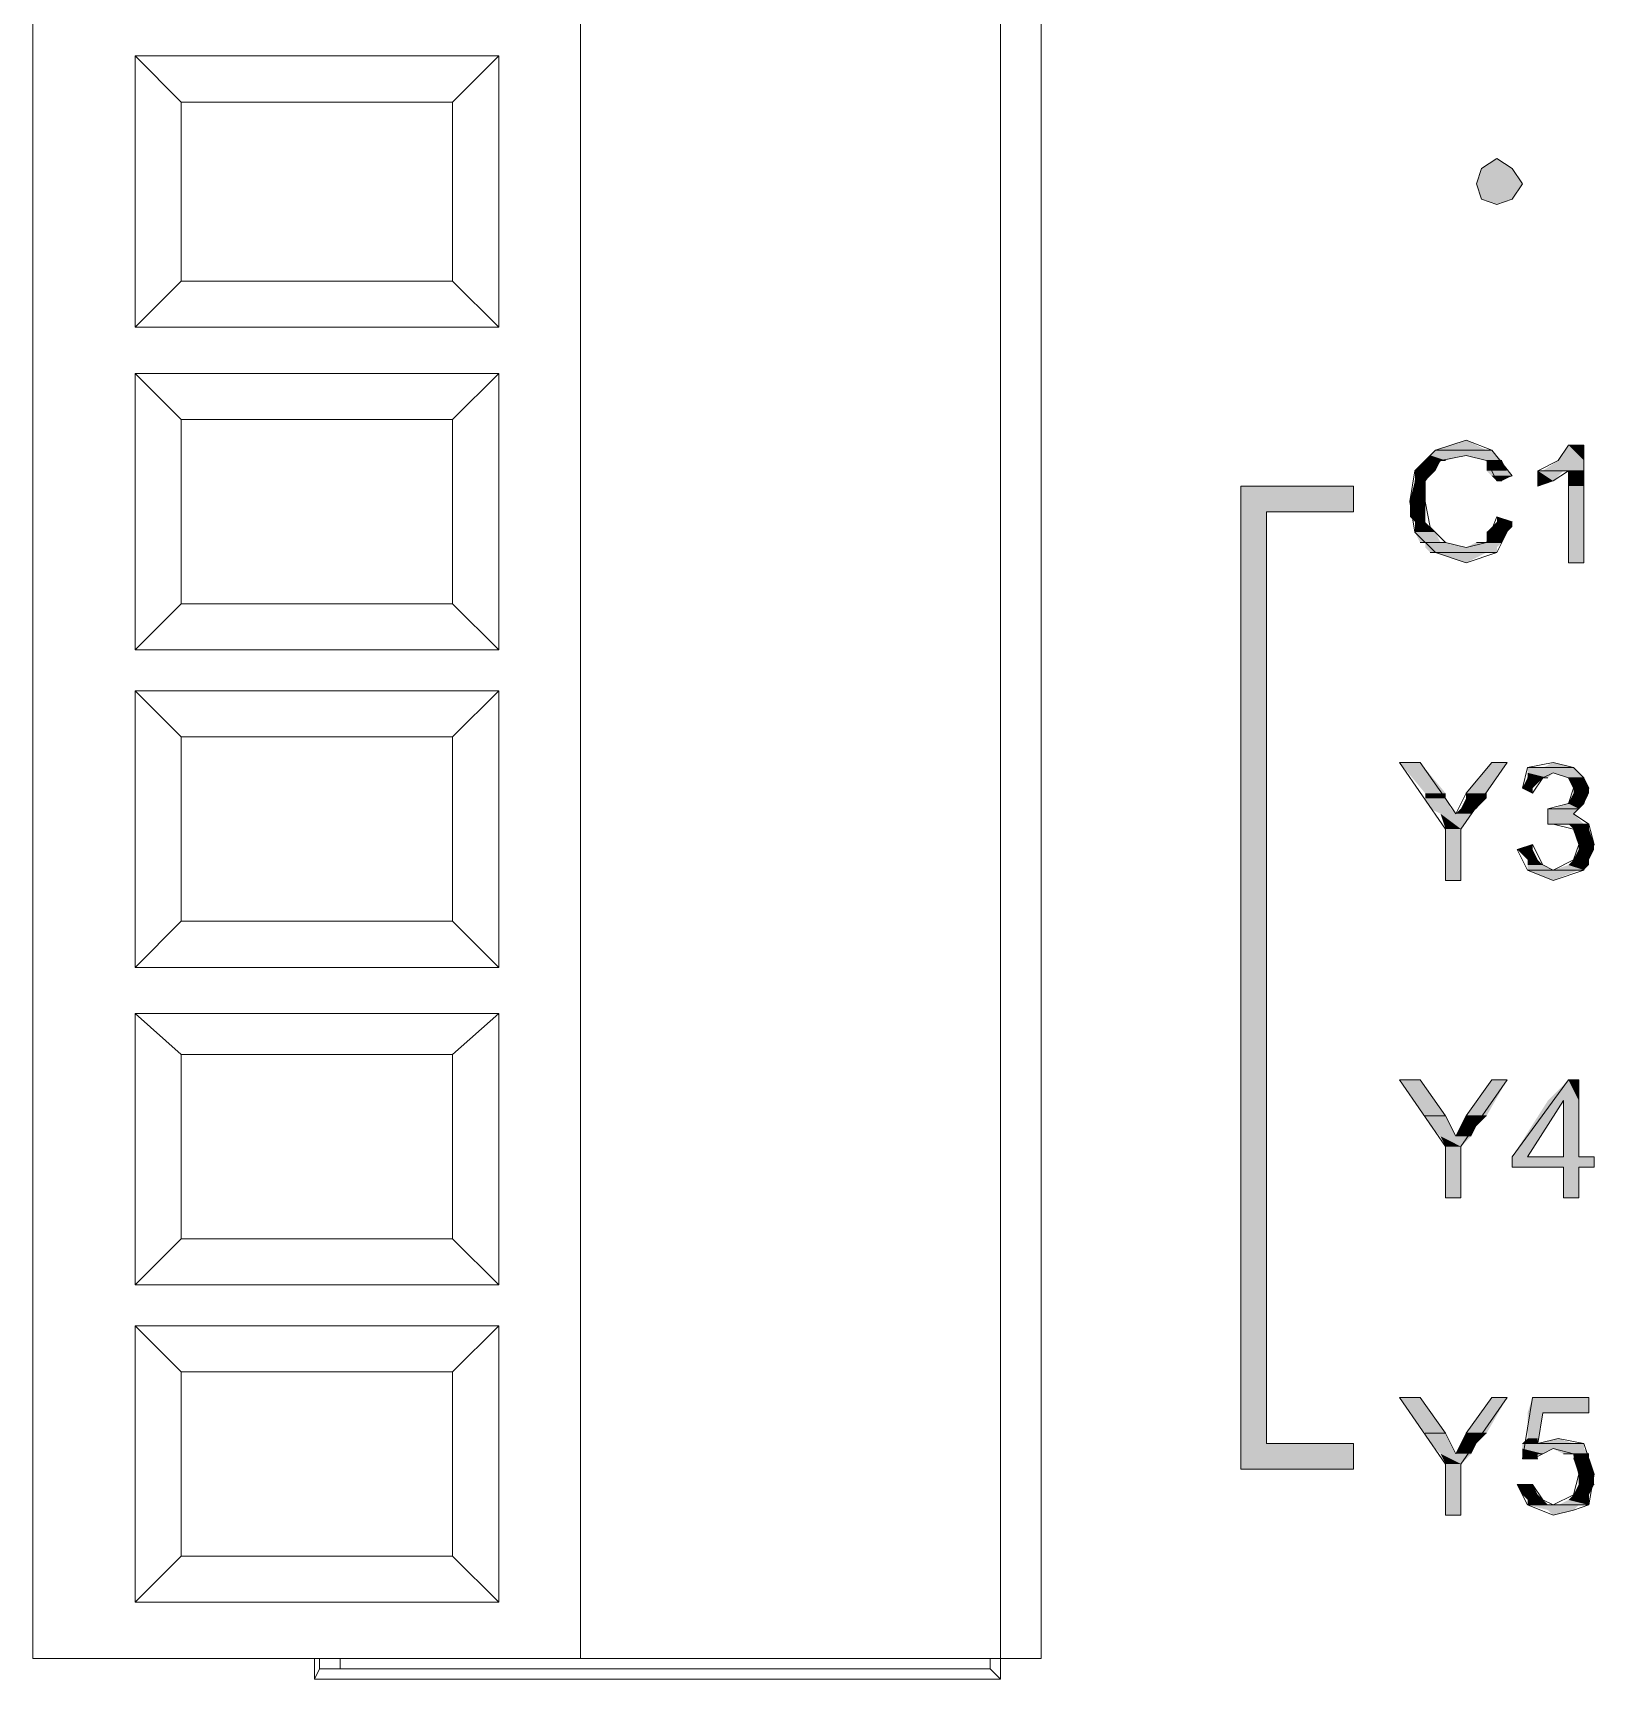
# Model space of a CAD drawing. Header units: millimetres. Extents: x -11 to 1219, y 0 to 1751.
# Drawn here: x 172.77 to 190.05, y 928.06 to 946.27 of the extents above; entities that cross this region are included whole.
import ezdxf

# ---------------------------------------------------------------- set-up
doc = ezdxf.new("R2010")
doc.units = ezdxf.units.MM
doc.header["$LTSCALE"] = 10
doc.layers.add('_MULTI_WIRE', color=9, linetype='CONTINUOUS')
doc.layers.add('PDF_Geometry', color=7, linetype='CONTINUOUS', true_color=0x151d1f)
doc.layers.add('PDF_Solid Fills', color=7, linetype='CONTINUOUS', true_color=0x070809)
doc.layers.get('_MULTI_WIRE').off()

# ---------------------------------------------------------------- blocks, each defined once
blk = doc.blocks.new('DVP-28SWS211R')
at = {"layer": 'PDF_Geometry', "color": 7, "lineweight": 9, "true_color": 0xffffff}
for p, q in [((11.783, -36.427), (11.783, -3.966)), ((17.845, -36.427), (17.845, -3.966)), ((22.491, -3.966), (22.491, -36.427)), ((22.944, -36.427), (22.944, -3.966)), ((12.916, -18.695), (12.916, -21.697)), ((12.916, -18.695), (13.426, -19.205)), ((16.939, -18.695), (12.916, -18.695)), ((16.429, -19.205), (16.939, -18.695)), ((16.939, -21.697), (16.939, -18.695)), ((13.426, -19.205), (16.429, -19.205)), ((13.426, -19.205), (13.426, -21.188)), ((16.429, -21.188), (16.429, -19.205)), ((27.986, -19.828), (27.816, -19.941)), ((28.156, -19.941), (27.986, -19.828)), ((27.816, -19.941), (27.759, -20.111)), ((28.269, -20.111), (28.156, -19.941)), ((27.759, -20.111), (27.816, -20.281)), ((28.156, -20.281), (28.269, -20.111)), ((27.816, -20.281), (27.986, -20.338)), ((27.986, -20.338), (28.156, -20.281)), ((13.426, -21.188), (12.916, -21.697)), ((16.429, -21.188), (13.426, -21.188)), ((16.939, -21.697), (16.429, -21.188)), ((12.916, -21.697), (16.939, -21.697)), ((12.916, -22.207), (12.916, -25.266)), ((12.916, -22.207), (13.426, -22.717)), ((16.939, -22.207), (12.916, -22.207)), ((16.429, -22.717), (16.939, -22.207)), ((16.939, -25.266), (16.939, -22.207)), ((13.426, -22.717), (16.429, -22.717)), ((13.426, -22.717), (13.426, -24.757)), ((16.429, -24.757), (16.429, -22.717)), ((27.646, -22.944), (27.306, -23.057)), ((27.929, -23.057), (27.646, -22.944)), ((27.306, -23.057), (27.079, -23.284)), ((27.306, -23.057), (27.929, -23.057)), ((27.929, -23.057), (27.306, -23.057)), ((27.306, -23.057), (27.929, -23.057)), ((27.929, -23.057), (27.306, -23.057)), ((27.363, -23.17), (27.646, -23.114)), ((27.646, -23.114), (27.872, -23.17)), ((28.156, -23.34), (27.929, -23.057)), ((28.779, -23), (28.666, -23.17)), ((28.779, -23), (28.949, -23)), ((28.949, -23), (28.779, -23)), ((28.949, -23), (28.779, -23)), ((28.949, -24.303), (28.949, -23)), ((27.079, -23.284), (27.023, -23.624)), ((27.193, -23.17), (27.363, -23.17)), ((27.363, -23.17), (27.193, -23.17)), ((27.193, -23.17), (27.419, -23.17)), ((27.363, -23.17), (27.193, -23.17)), ((27.193, -23.397), (27.363, -23.17)), ((27.419, -23.17), (27.363, -23.17)), ((27.872, -23.17), (28.042, -23.17)), ((28.042, -23.17), (27.872, -23.17)), ((27.872, -23.17), (28.042, -23.17)), ((28.042, -23.17), (27.872, -23.17)), ((27.872, -23.17), (27.986, -23.397)), ((28.666, -23.17), (28.439, -23.284)), ((28.496, -23.284), (28.439, -23.284)), ((28.439, -23.284), (28.722, -23.284)), ((28.439, -23.284), (28.439, -23.454)), ((28.722, -23.284), (28.496, -23.284)), ((28.496, -23.284), (28.779, -23.284)), ((28.722, -23.284), (28.496, -23.284)), ((28.609, -23.397), (28.779, -23.284)), ((28.779, -23.284), (28.722, -23.284)), ((28.779, -23.284), (28.949, -23.284)), ((28.949, -23.284), (28.779, -23.284)), ((28.779, -23.284), (28.949, -23.284)), ((28.949, -23.284), (28.779, -23.284)), ((28.779, -23.284), (28.779, -24.303)), ((25.153, -23.454), (26.399, -23.454)), ((26.399, -23.454), (25.153, -23.454)), ((25.153, -23.454), (25.153, -34.331)), ((26.399, -23.454), (25.153, -23.454)), ((26.399, -23.737), (26.399, -23.454)), ((27.079, -23.397), (27.193, -23.397)), ((27.193, -23.397), (27.079, -23.397)), ((27.079, -23.397), (27.193, -23.397)), ((27.193, -23.397), (27.079, -23.397)), ((27.193, -23.624), (27.193, -23.397)), ((27.986, -23.397), (28.156, -23.34)), ((27.986, -23.397), (28.042, -23.397)), ((28.042, -23.397), (27.986, -23.397)), ((27.986, -23.397), (27.986, -23.397)), ((28.439, -23.454), (28.609, -23.397)), ((27.023, -23.624), (27.079, -23.963)), ((27.249, -23.907), (27.193, -23.624)), ((25.436, -23.737), (26.399, -23.737)), ((26.399, -23.737), (25.436, -23.737)), ((25.436, -34.047), (25.436, -23.737)), ((25.436, -23.737), (26.399, -23.737)), ((27.986, -23.794), (27.872, -24.077)), ((28.156, -23.85), (27.986, -23.794)), ((27.986, -24.19), (28.156, -23.85)), ((27.079, -23.963), (27.306, -24.19)), ((27.419, -24.077), (27.249, -23.907)), ((27.136, -24.077), (27.419, -24.077)), ((27.419, -24.077), (27.136, -24.077)), ((27.136, -24.077), (27.419, -24.077)), ((27.419, -24.077), (27.136, -24.077)), ((27.249, -24.19), (27.872, -24.19)), ((27.872, -24.19), (27.249, -24.19)), ((27.249, -24.19), (27.986, -24.19)), ((27.872, -24.19), (27.249, -24.19)), ((27.306, -24.19), (27.646, -24.303)), ((27.646, -24.133), (27.419, -24.077)), ((27.872, -24.077), (27.646, -24.133)), ((27.646, -24.303), (27.986, -24.19)), ((27.872, -24.077), (27.759, -24.077)), ((27.759, -24.077), (28.042, -24.077)), ((28.042, -24.077), (27.872, -24.077)), ((27.872, -24.077), (28.042, -24.077)), ((28.042, -24.077), (27.872, -24.077)), ((27.986, -24.19), (27.872, -24.19)), ((28.779, -24.303), (28.949, -24.303)), ((28.949, -24.303), (28.779, -24.303)), ((28.779, -24.303), (28.949, -24.303)), ((13.426, -24.757), (12.916, -25.266)), ((16.429, -24.757), (13.426, -24.757)), ((16.939, -25.266), (16.429, -24.757)), ((12.916, -25.266), (16.939, -25.266)), ((12.916, -25.72), (12.916, -28.779)), ((12.916, -25.72), (13.426, -26.23)), ((16.939, -25.72), (12.916, -25.72)), ((16.429, -26.23), (16.939, -25.72)), ((16.939, -28.779), (16.939, -25.72)), ((13.426, -26.23), (16.429, -26.23)), ((13.426, -26.23), (13.426, -28.269)), ((16.429, -28.269), (16.429, -26.23)), ((26.909, -26.513), (27.136, -26.513)), ((27.136, -26.513), (26.909, -26.513)), ((27.136, -26.513), (26.909, -26.513)), ((26.909, -26.513), (27.419, -27.249)), ((27.419, -26.909), (27.136, -26.513)), ((27.589, -27.249), (28.099, -26.513)), ((27.929, -26.513), (27.646, -26.853)), ((27.929, -26.513), (28.099, -26.513)), ((28.099, -26.513), (27.929, -26.513)), ((28.099, -26.513), (27.929, -26.513)), ((28.326, -26.569), (28.269, -26.796)), ((28.609, -26.513), (28.326, -26.569)), ((28.496, -26.569), (28.326, -26.569)), ((28.326, -26.569), (28.835, -26.569)), ((28.835, -26.569), (28.496, -26.569)), ((28.496, -26.569), (28.835, -26.569)), ((28.835, -26.569), (28.496, -26.569)), ((28.835, -26.569), (28.609, -26.513)), ((28.949, -26.683), (28.835, -26.569)), ((28.326, -26.683), (28.496, -26.683)), ((28.496, -26.683), (28.326, -26.683)), ((28.326, -26.683), (28.552, -26.683)), ((28.496, -26.683), (28.326, -26.683)), ((28.326, -26.683), (28.496, -26.683)), ((28.496, -26.683), (28.326, -26.683)), ((28.326, -26.683), (28.496, -26.683)), ((28.496, -26.683), (28.326, -26.683)), ((28.382, -26.853), (28.496, -26.683)), ((28.496, -26.683), (28.609, -26.626)), ((28.552, -26.683), (28.496, -26.683)), ((28.609, -26.626), (28.779, -26.683)), ((28.779, -26.683), (28.949, -26.683)), ((28.949, -26.683), (28.779, -26.683)), ((28.779, -26.683), (28.949, -26.683)), ((28.949, -26.683), (28.779, -26.683)), ((28.779, -26.683), (28.949, -26.683)), ((28.949, -26.683), (28.779, -26.683)), ((28.779, -26.683), (28.949, -26.683)), ((28.949, -26.683), (28.779, -26.683)), ((28.779, -26.683), (28.835, -26.796)), ((29.005, -26.796), (28.949, -26.683)), ((27.532, -27.079), (27.419, -26.909)), ((27.646, -26.853), (27.532, -27.079)), ((28.269, -26.796), (28.382, -26.796)), ((28.382, -26.796), (28.269, -26.796)), ((28.269, -26.796), (28.382, -26.796)), ((28.382, -26.796), (28.269, -26.796)), ((28.269, -26.796), (28.382, -26.853)), ((28.835, -26.796), (28.779, -26.966)), ((28.835, -26.796), (29.005, -26.796)), ((29.005, -26.796), (28.835, -26.796)), ((28.835, -26.796), (29.005, -26.796)), ((29.005, -26.796), (28.835, -26.796)), ((28.949, -26.966), (29.005, -26.796)), ((28.779, -26.966), (28.552, -27.023)), ((28.552, -27.023), (28.552, -27.023)), ((28.552, -27.023), (28.552, -27.023)), ((28.609, -27.023), (28.552, -27.023)), ((28.552, -27.023), (28.892, -27.023)), ((28.552, -27.023), (28.552, -27.193)), ((28.892, -27.023), (28.609, -27.023)), ((28.609, -27.023), (28.892, -27.023)), ((28.892, -27.023), (28.609, -27.023)), ((28.779, -26.966), (28.949, -26.966)), ((28.949, -26.966), (28.779, -26.966)), ((28.779, -26.966), (28.949, -26.966)), ((28.949, -26.966), (28.779, -26.966)), ((28.835, -27.079), (28.949, -26.966)), ((29.005, -27.193), (28.835, -27.079)), ((27.419, -27.249), (27.419, -27.816)), ((27.589, -27.816), (27.589, -27.249)), ((28.552, -27.193), (28.609, -27.193)), ((28.609, -27.193), (28.552, -27.193)), ((28.552, -27.193), (28.552, -27.193)), ((28.552, -27.193), (28.609, -27.193)), ((28.609, -27.193), (28.949, -27.193)), ((28.949, -27.193), (28.609, -27.193)), ((28.609, -27.193), (28.949, -27.193)), ((28.949, -27.193), (28.609, -27.193)), ((28.609, -27.193), (28.835, -27.249)), ((28.666, -27.193), (29.005, -27.193)), ((29.005, -27.193), (28.666, -27.193)), ((28.666, -27.193), (29.005, -27.193)), ((29.005, -27.193), (28.666, -27.193)), ((28.835, -27.249), (28.892, -27.419)), ((29.062, -27.419), (29.005, -27.193)), ((28.382, -27.419), (28.212, -27.476)), ((28.212, -27.476), (28.326, -27.702)), ((28.496, -27.646), (28.382, -27.419)), ((28.892, -27.419), (28.835, -27.589)), ((28.892, -27.419), (29.062, -27.419)), ((29.062, -27.419), (28.892, -27.419)), ((28.892, -27.419), (29.062, -27.419)), ((29.062, -27.419), (28.892, -27.419)), ((28.892, -27.419), (29.062, -27.419)), ((29.062, -27.419), (28.892, -27.419)), ((28.892, -27.419), (29.062, -27.419)), ((29.062, -27.419), (28.892, -27.419)), ((28.949, -27.702), (29.062, -27.419)), ((28.609, -27.702), (28.496, -27.646)), ((28.835, -27.589), (28.609, -27.702)), ((27.419, -27.816), (27.589, -27.816)), ((27.589, -27.816), (27.419, -27.816)), ((27.419, -27.816), (27.589, -27.816)), ((28.326, -27.702), (28.949, -27.702)), ((28.949, -27.702), (28.326, -27.702)), ((28.326, -27.702), (28.949, -27.702)), ((28.949, -27.702), (28.326, -27.702)), ((28.326, -27.702), (28.892, -27.702)), ((28.892, -27.702), (28.326, -27.702)), ((28.326, -27.702), (28.949, -27.702)), ((28.892, -27.702), (28.326, -27.702)), ((28.326, -27.702), (28.609, -27.816)), ((28.609, -27.816), (28.949, -27.702)), ((28.949, -27.702), (28.892, -27.702)), ((13.426, -28.269), (12.916, -28.779)), ((16.429, -28.269), (13.426, -28.269)), ((16.939, -28.779), (16.429, -28.269)), ((12.916, -28.779), (16.939, -28.779)), ((12.916, -29.289), (12.916, -32.291)), ((12.916, -29.289), (13.426, -29.742)), ((16.939, -29.289), (12.916, -29.289)), ((16.429, -29.742), (16.939, -29.289)), ((16.939, -32.291), (16.939, -29.289)), ((13.426, -29.742), (16.429, -29.742)), ((13.426, -29.742), (13.426, -31.781)), ((16.429, -31.781), (16.429, -29.742)), ((26.909, -30.025), (27.136, -30.025)), ((27.136, -30.025), (26.909, -30.025)), ((27.136, -30.025), (26.909, -30.025)), ((26.909, -30.025), (27.419, -30.762)), ((27.419, -30.422), (27.136, -30.025)), ((27.589, -30.762), (28.099, -30.025)), ((27.929, -30.025), (27.646, -30.422)), ((27.929, -30.025), (28.099, -30.025)), ((28.099, -30.025), (27.929, -30.025)), ((28.099, -30.025), (27.929, -30.025)), ((28.779, -30.025), (28.156, -30.875)), ((28.779, -30.025), (28.892, -30.025)), ((28.892, -30.025), (28.779, -30.025)), ((28.892, -30.025), (28.779, -30.025)), ((28.892, -30.875), (28.892, -30.025)), ((28.326, -30.875), (28.722, -30.252)), ((28.722, -30.252), (28.722, -30.875)), ((27.193, -30.422), (27.419, -30.422)), ((27.419, -30.422), (27.193, -30.422)), ((27.193, -30.422), (27.419, -30.422)), ((27.419, -30.422), (27.193, -30.422)), ((27.532, -30.648), (27.419, -30.422)), ((27.646, -30.422), (27.532, -30.648)), ((27.646, -30.422), (27.872, -30.422)), ((27.872, -30.422), (27.646, -30.422)), ((27.646, -30.422), (27.872, -30.422)), ((27.872, -30.422), (27.646, -30.422)), ((27.419, -30.762), (27.419, -31.328)), ((27.589, -31.328), (27.589, -30.762)), ((28.156, -30.875), (28.156, -30.988)), ((28.326, -30.875), (28.722, -30.875)), ((28.722, -30.875), (28.326, -30.875)), ((28.722, -30.875), (28.326, -30.875)), ((28.892, -30.875), (29.062, -30.875)), ((29.062, -30.875), (28.892, -30.875)), ((29.062, -30.875), (28.892, -30.875)), ((29.062, -30.988), (29.062, -30.875)), ((28.156, -30.988), (28.722, -30.988)), ((28.722, -30.988), (28.156, -30.988)), ((28.156, -30.988), (28.722, -30.988)), ((28.722, -30.988), (28.722, -31.328)), ((28.892, -30.988), (29.062, -30.988)), ((29.062, -30.988), (28.892, -30.988)), ((28.892, -31.328), (28.892, -30.988)), ((28.892, -30.988), (29.062, -30.988)), ((27.419, -31.328), (27.589, -31.328)), ((27.589, -31.328), (27.419, -31.328)), ((27.419, -31.328), (27.589, -31.328)), ((28.722, -31.328), (28.892, -31.328)), ((28.892, -31.328), (28.722, -31.328)), ((28.722, -31.328), (28.892, -31.328)), ((13.426, -31.781), (12.916, -32.291)), ((16.429, -31.781), (13.426, -31.781)), ((16.939, -32.291), (16.429, -31.781)), ((12.916, -32.291), (16.939, -32.291)), ((12.916, -32.744), (12.916, -35.804)), ((12.916, -32.744), (13.426, -33.254)), ((16.939, -32.744), (12.916, -32.744)), ((16.429, -33.254), (16.939, -32.744)), ((16.939, -35.804), (16.939, -32.744)), ((13.426, -33.254), (16.429, -33.254)), ((13.426, -33.254), (13.426, -35.294)), ((16.429, -35.294), (16.429, -33.254)), ((26.909, -33.538), (27.136, -33.538)), ((27.136, -33.538), (26.909, -33.538)), ((27.136, -33.538), (26.909, -33.538)), ((26.909, -33.538), (27.419, -34.274)), ((27.419, -33.934), (27.136, -33.538)), ((27.589, -34.274), (28.099, -33.538)), ((27.929, -33.538), (27.646, -33.934)), ((27.929, -33.538), (28.099, -33.538)), ((28.099, -33.538), (27.929, -33.538)), ((28.099, -33.538), (27.929, -33.538)), ((28.382, -33.538), (28.269, -34.217)), ((28.382, -33.538), (29.005, -33.538)), ((29.005, -33.538), (28.382, -33.538)), ((29.005, -33.538), (28.382, -33.538)), ((29.005, -33.708), (29.005, -33.538)), ((28.439, -34.047), (28.496, -33.708)), ((28.496, -33.708), (29.005, -33.708)), ((29.005, -33.708), (28.496, -33.708)), ((28.496, -33.708), (29.005, -33.708)), ((25.436, -34.047), (26.399, -34.047)), ((26.399, -34.047), (25.436, -34.047)), ((26.399, -34.047), (25.436, -34.047)), ((26.399, -34.331), (26.399, -34.047)), ((27.193, -33.934), (27.419, -33.934)), ((27.419, -33.934), (27.193, -33.934)), ((27.193, -33.934), (27.419, -33.934)), ((27.419, -33.934), (27.193, -33.934)), ((27.532, -34.161), (27.419, -33.934)), ((27.646, -33.934), (27.532, -34.161)), ((27.646, -33.934), (27.872, -33.934)), ((27.872, -33.934), (27.646, -33.934)), ((27.646, -33.934), (27.872, -33.934)), ((27.872, -33.934), (27.646, -33.934)), ((28.269, -34.047), (28.949, -34.047)), ((28.949, -34.047), (28.269, -34.047)), ((28.269, -34.047), (28.949, -34.047)), ((28.949, -34.047), (28.269, -34.047)), ((28.666, -33.991), (28.439, -34.047)), ((28.949, -34.047), (28.666, -33.991)), ((29.062, -34.387), (28.949, -34.047)), ((28.269, -34.161), (28.439, -34.161)), ((28.439, -34.161), (28.269, -34.161)), ((28.269, -34.161), (28.496, -34.161)), ((28.439, -34.161), (28.269, -34.161)), ((28.269, -34.217), (28.439, -34.217)), ((28.382, -34.217), (28.269, -34.217)), ((28.269, -34.217), (28.382, -34.217)), ((28.382, -34.217), (28.496, -34.161)), ((28.439, -34.217), (28.382, -34.217)), ((28.496, -34.161), (28.439, -34.161)), ((28.496, -34.161), (28.609, -34.104)), ((28.609, -34.104), (28.835, -34.161)), ((28.722, -34.161), (29.005, -34.161)), ((29.005, -34.161), (28.722, -34.161)), ((28.722, -34.161), (29.005, -34.161)), ((29.005, -34.161), (28.722, -34.161)), ((28.835, -34.161), (28.892, -34.387)), ((28.835, -34.217), (29.005, -34.217)), ((29.005, -34.217), (28.835, -34.217)), ((28.835, -34.217), (29.005, -34.217)), ((29.005, -34.217), (28.835, -34.217)), ((25.153, -34.331), (26.399, -34.331)), ((26.399, -34.331), (25.153, -34.331)), ((25.153, -34.331), (26.399, -34.331)), ((27.419, -34.274), (27.419, -34.841)), ((27.589, -34.841), (27.589, -34.274)), ((28.892, -34.387), (28.835, -34.614)), ((28.892, -34.387), (29.062, -34.387)), ((29.062, -34.387), (28.892, -34.387)), ((28.892, -34.387), (29.062, -34.387)), ((29.062, -34.387), (28.892, -34.387)), ((29.005, -34.727), (29.062, -34.387)), ((28.382, -34.501), (28.212, -34.501)), ((28.212, -34.501), (28.382, -34.501)), ((28.382, -34.501), (28.212, -34.501)), ((28.212, -34.501), (28.326, -34.727)), ((28.382, -34.501), (28.382, -34.501)), ((28.496, -34.671), (28.382, -34.501)), ((28.892, -34.501), (29.062, -34.501)), ((29.062, -34.501), (28.892, -34.501)), ((28.892, -34.501), (29.062, -34.501)), ((29.062, -34.501), (28.892, -34.501)), ((28.326, -34.727), (28.609, -34.727)), ((28.609, -34.727), (28.326, -34.727)), ((28.326, -34.727), (28.609, -34.727)), ((28.609, -34.727), (28.326, -34.727)), ((28.326, -34.727), (28.892, -34.727)), ((28.892, -34.727), (28.326, -34.727)), ((28.326, -34.727), (28.949, -34.727)), ((28.892, -34.727), (28.326, -34.727)), ((28.326, -34.727), (28.609, -34.841)), ((28.609, -34.727), (28.496, -34.671)), ((28.835, -34.614), (28.609, -34.727)), ((28.666, -34.727), (28.609, -34.727)), ((28.609, -34.727), (28.949, -34.727)), ((28.609, -34.841), (28.835, -34.784)), ((28.949, -34.727), (28.666, -34.727)), ((28.666, -34.727), (29.005, -34.727)), ((28.949, -34.727), (28.666, -34.727)), ((28.835, -34.784), (29.005, -34.727)), ((28.949, -34.727), (28.892, -34.727)), ((29.005, -34.727), (28.949, -34.727)), ((27.419, -34.841), (27.589, -34.841)), ((27.589, -34.841), (27.419, -34.841)), ((27.419, -34.841), (27.589, -34.841)), ((13.426, -35.294), (12.916, -35.804)), ((16.429, -35.294), (13.426, -35.294)), ((16.939, -35.804), (16.429, -35.294)), ((12.916, -35.804), (16.939, -35.804)), ((11.783, -36.427), (22.944, -36.427)), ((14.899, -36.427), (14.899, -36.653)), ((14.899, -36.653), (14.956, -36.54)), ((14.956, -36.427), (14.956, -36.54)), ((14.956, -36.54), (22.377, -36.54)), ((15.183, -36.54), (15.183, -36.427)), ((22.377, -36.54), (22.377, -36.427)), ((22.377, -36.54), (22.491, -36.653)), ((22.491, -36.653), (22.491, -36.427)), ((22.491, -36.653), (14.899, -36.653))]:
    blk.add_line(p, q, dxfattribs=at)
at = {"layer": 'PDF_Solid Fills', "color": 7, "lineweight": 9, "true_color": 0xffffff, "transparency": 33554559}
for points in [[(27.986, -19.828), (27.816, -19.941), (28.156, -19.941)], [(27.816, -19.941), (27.759, -20.111), (28.269, -20.111)], [(27.816, -19.941), (28.156, -19.941), (28.269, -20.111)], [(27.759, -20.111), (27.816, -20.281), (28.156, -20.281)], [(27.759, -20.111), (28.269, -20.111), (28.156, -20.281)], [(27.816, -20.281), (28.156, -20.281), (27.986, -20.338)], [(27.646, -22.944), (27.306, -23.057), (27.872, -23.057)], [(27.249, -23.114), (27.193, -23.17), (27.419, -23.17)], [(27.306, -23.057), (27.249, -23.114), (27.986, -23.114)], [(27.249, -23.114), (27.646, -23.114), (27.419, -23.17)], [(27.306, -23.057), (27.929, -23.057), (27.986, -23.114)], [(27.646, -23.114), (27.872, -23.17), (28.042, -23.17)], [(27.646, -23.114), (27.986, -23.114), (28.042, -23.17)], [(28.779, -23), (28.666, -23.17), (28.949, -23.17)], [(28.779, -23), (28.949, -23), (28.949, -23.17)], [(27.193, -23.17), (27.079, -23.284), (27.306, -23.284)], [(27.079, -23.284), (27.079, -23.34), (27.249, -23.34)], [(27.079, -23.284), (27.306, -23.284), (27.249, -23.34)], [(27.193, -23.17), (27.363, -23.17), (27.306, -23.284)], [(27.872, -23.17), (27.872, -23.284), (28.099, -23.284)], [(27.872, -23.17), (28.042, -23.17), (28.099, -23.284)], [(27.872, -23.284), (27.929, -23.34), (28.156, -23.34)], [(27.872, -23.284), (28.099, -23.284), (28.156, -23.34)], [(28.439, -23.284), (28.439, -23.397), (28.609, -23.397)], [(28.439, -23.284), (28.722, -23.284), (28.609, -23.397)], [(28.666, -23.17), (28.496, -23.284), (28.949, -23.284)], [(28.666, -23.17), (28.949, -23.17), (28.949, -23.284)], [(28.779, -23.284), (28.779, -23.397), (28.949, -23.397)], [(28.779, -23.284), (28.949, -23.284), (28.949, -23.397)], [(25.153, -23.454), (25.153, -23.737), (26.399, -23.737)], [(25.153, -23.454), (26.399, -23.454), (26.399, -23.737)], [(27.079, -23.397), (27.023, -23.624), (27.193, -23.624)], [(27.079, -23.34), (27.079, -23.397), (27.193, -23.397)], [(27.079, -23.34), (27.249, -23.34), (27.193, -23.397)], [(27.079, -23.397), (27.193, -23.397), (27.193, -23.624)], [(27.929, -23.34), (27.986, -23.397), (28.042, -23.397)], [(27.929, -23.34), (28.156, -23.34), (28.042, -23.397)], [(28.439, -23.397), (28.609, -23.397), (28.439, -23.454)], [(28.779, -23.397), (28.779, -23.454), (28.949, -23.454)], [(28.779, -23.397), (28.949, -23.397), (28.949, -23.454)], [(28.779, -23.454), (28.779, -24.303), (28.949, -24.303)], [(28.779, -23.454), (28.949, -23.454), (28.949, -24.303)], [(27.023, -23.624), (27.023, -23.794), (27.193, -23.794)], [(27.023, -23.624), (27.193, -23.624), (27.193, -23.794)], [(25.153, -23.737), (25.153, -34.047), (25.436, -34.047)], [(25.153, -23.737), (25.436, -23.737), (25.436, -34.047)], [(27.023, -23.794), (27.079, -23.85), (27.193, -23.85)], [(27.023, -23.794), (27.193, -23.794), (27.193, -23.85)], [(27.079, -23.85), (27.079, -23.907), (27.249, -23.907)], [(27.079, -23.85), (27.193, -23.85), (27.249, -23.907)], [(27.986, -23.85), (27.929, -23.907), (28.156, -23.907)], [(27.986, -23.794), (27.986, -23.85), (28.156, -23.85)], [(27.986, -23.85), (28.156, -23.85), (28.156, -23.907)], [(27.079, -23.907), (27.079, -23.963), (27.306, -23.963)], [(27.079, -23.907), (27.249, -23.907), (27.306, -23.963)], [(27.079, -23.963), (27.136, -24.077), (27.363, -24.077)], [(27.079, -23.963), (27.306, -23.963), (27.363, -24.077)], [(27.929, -23.907), (27.872, -23.963), (28.099, -23.963)], [(27.872, -23.963), (27.872, -24.077), (28.042, -24.077)], [(27.872, -23.963), (28.099, -23.963), (28.042, -24.077)], [(27.929, -23.907), (28.156, -23.907), (28.099, -23.963)], [(27.193, -24.077), (27.193, -24.133), (27.646, -24.133)], [(27.193, -24.077), (27.419, -24.077), (27.646, -24.133)], [(27.193, -24.133), (27.249, -24.19), (27.986, -24.19)], [(27.193, -24.133), (27.986, -24.133), (27.986, -24.19)], [(27.306, -24.19), (27.872, -24.19), (27.646, -24.303)], [(27.759, -24.077), (27.646, -24.133), (27.986, -24.133)], [(27.759, -24.077), (28.042, -24.077), (27.986, -24.133)], [(26.909, -26.513), (27.193, -26.853), (27.419, -26.853)], [(26.909, -26.513), (27.136, -26.513), (27.419, -26.853)], [(27.929, -26.513), (27.646, -26.853), (27.872, -26.853)], [(27.929, -26.513), (28.099, -26.513), (27.872, -26.853)], [(28.326, -26.569), (28.326, -26.626), (28.892, -26.626)], [(28.326, -26.569), (28.835, -26.569), (28.892, -26.626)], [(28.609, -26.513), (28.496, -26.569), (28.835, -26.569)], [(28.326, -26.683), (28.269, -26.796), (28.382, -26.796)], [(28.326, -26.626), (28.326, -26.683), (28.552, -26.683)], [(28.326, -26.626), (28.609, -26.626), (28.552, -26.683)], [(28.326, -26.683), (28.496, -26.683), (28.382, -26.796)], [(28.609, -26.626), (28.779, -26.683), (28.949, -26.683)], [(28.609, -26.626), (28.892, -26.626), (28.949, -26.683)], [(28.779, -26.683), (28.835, -26.796), (29.005, -26.796)], [(28.779, -26.683), (28.949, -26.683), (29.005, -26.796)], [(27.193, -26.853), (27.193, -26.909), (27.419, -26.909)], [(27.193, -26.853), (27.419, -26.853), (27.419, -26.909)], [(27.193, -26.909), (27.249, -27.023), (27.476, -27.023)], [(27.193, -26.909), (27.419, -26.909), (27.476, -27.023)], [(27.646, -26.909), (27.589, -27.023), (27.759, -27.023)], [(27.646, -26.853), (27.646, -26.909), (27.872, -26.909)], [(27.646, -26.853), (27.872, -26.853), (27.872, -26.909)], [(27.646, -26.909), (27.872, -26.909), (27.759, -27.023)], [(28.269, -26.796), (28.382, -26.796), (28.382, -26.853)], [(28.835, -26.853), (28.779, -26.966), (28.949, -26.966)], [(28.835, -26.796), (28.835, -26.853), (29.005, -26.853)], [(28.835, -26.796), (29.005, -26.796), (29.005, -26.853)], [(28.835, -26.853), (29.005, -26.853), (28.949, -26.966)], [(27.249, -27.023), (27.363, -27.079), (27.533, -27.079)], [(27.249, -27.023), (27.476, -27.023), (27.533, -27.079)], [(27.363, -27.079), (27.419, -27.249), (27.589, -27.249)], [(27.363, -27.079), (27.702, -27.079), (27.589, -27.249)], [(27.589, -27.023), (27.532, -27.079), (27.702, -27.079)], [(27.589, -27.023), (27.759, -27.023), (27.702, -27.079)], [(28.552, -27.023), (28.552, -27.079), (28.835, -27.079)], [(28.552, -27.023), (28.892, -27.023), (28.835, -27.079)], [(28.552, -27.079), (28.552, -27.193), (28.949, -27.193)], [(28.552, -27.079), (28.835, -27.079), (28.949, -27.193)], [(28.779, -26.966), (28.609, -27.023), (28.892, -27.023)], [(28.779, -26.966), (28.949, -26.966), (28.892, -27.023)], [(27.419, -27.249), (27.419, -27.816), (27.589, -27.816)], [(27.419, -27.249), (27.589, -27.249), (27.589, -27.816)], [(28.779, -27.193), (28.835, -27.249), (29.005, -27.249)], [(28.779, -27.193), (29.005, -27.193), (29.005, -27.249)], [(28.835, -27.249), (28.892, -27.419), (29.062, -27.419)], [(28.835, -27.249), (29.005, -27.249), (29.062, -27.419)], [(28.382, -27.419), (28.212, -27.476), (28.382, -27.476)], [(28.212, -27.476), (28.326, -27.589), (28.439, -27.589)], [(28.212, -27.476), (28.382, -27.476), (28.439, -27.589)], [(28.892, -27.476), (28.835, -27.589), (29.005, -27.589)], [(28.892, -27.419), (28.892, -27.476), (29.062, -27.476)], [(28.892, -27.419), (29.062, -27.419), (29.062, -27.476)], [(28.892, -27.476), (29.062, -27.476), (29.005, -27.589)], [(28.326, -27.589), (28.326, -27.646), (28.496, -27.646)], [(28.326, -27.589), (28.439, -27.589), (28.496, -27.646)], [(28.326, -27.646), (28.326, -27.702), (28.609, -27.702)], [(28.326, -27.646), (28.496, -27.646), (28.609, -27.702)], [(28.779, -27.646), (28.609, -27.702), (28.949, -27.702)], [(28.835, -27.589), (28.779, -27.646), (29.005, -27.646)], [(28.779, -27.646), (29.005, -27.646), (28.949, -27.702)], [(28.835, -27.589), (29.005, -27.589), (29.005, -27.646)], [(28.326, -27.702), (28.892, -27.702), (28.609, -27.816)], [(26.909, -30.025), (27.193, -30.422), (27.419, -30.422)], [(26.909, -30.025), (27.136, -30.025), (27.419, -30.422)], [(27.929, -30.025), (27.646, -30.422), (27.872, -30.422)], [(27.929, -30.025), (28.099, -30.025), (27.872, -30.422)], [(28.779, -30.025), (28.552, -30.252), (28.892, -30.252)], [(28.779, -30.025), (28.892, -30.025), (28.892, -30.252)], [(28.552, -30.252), (28.156, -30.875), (28.326, -30.875)], [(28.552, -30.252), (28.722, -30.252), (28.326, -30.875)], [(28.722, -30.252), (28.722, -30.875), (28.892, -30.875)], [(28.722, -30.252), (28.892, -30.252), (28.892, -30.875)], [(27.193, -30.422), (27.249, -30.535), (27.476, -30.535)], [(27.193, -30.422), (27.419, -30.422), (27.476, -30.535)], [(27.249, -30.535), (27.363, -30.648), (27.533, -30.648)], [(27.249, -30.535), (27.476, -30.535), (27.533, -30.648)], [(27.589, -30.535), (27.532, -30.648), (27.702, -30.648)], [(27.646, -30.422), (27.589, -30.535), (27.759, -30.535)], [(27.589, -30.535), (27.759, -30.535), (27.702, -30.648)], [(27.646, -30.422), (27.872, -30.422), (27.759, -30.535)], [(27.363, -30.648), (27.419, -30.762), (27.589, -30.762)], [(27.363, -30.648), (27.702, -30.648), (27.589, -30.762)], [(27.419, -30.762), (27.419, -31.328), (27.589, -31.328)], [(27.419, -30.762), (27.589, -30.762), (27.589, -31.328)], [(28.156, -30.875), (28.156, -30.988), (29.062, -30.988)], [(28.156, -30.875), (29.062, -30.875), (29.062, -30.988)], [(28.722, -30.988), (28.722, -31.328), (28.892, -31.328)], [(28.722, -30.988), (28.892, -30.988), (28.892, -31.328)], [(26.909, -33.538), (27.193, -33.934), (27.419, -33.934)], [(26.909, -33.538), (27.136, -33.538), (27.419, -33.934)], [(27.929, -33.538), (27.646, -33.934), (27.872, -33.934)], [(27.929, -33.538), (28.099, -33.538), (27.872, -33.934)], [(28.382, -33.538), (28.326, -33.708), (29.005, -33.708)], [(28.382, -33.538), (29.005, -33.538), (29.005, -33.708)], [(28.326, -33.708), (28.326, -33.991), (28.439, -33.991)], [(28.326, -33.708), (28.496, -33.708), (28.439, -33.991)], [(25.153, -34.047), (25.153, -34.331), (26.399, -34.331)], [(25.153, -34.047), (26.399, -34.047), (26.399, -34.331)], [(27.193, -33.934), (27.249, -34.047), (27.476, -34.047)], [(27.193, -33.934), (27.419, -33.934), (27.476, -34.047)], [(27.249, -34.047), (27.363, -34.161), (27.533, -34.161)], [(27.249, -34.047), (27.476, -34.047), (27.533, -34.161)], [(27.589, -34.047), (27.532, -34.161), (27.702, -34.161)], [(27.646, -33.934), (27.589, -34.047), (27.759, -34.047)], [(27.589, -34.047), (27.759, -34.047), (27.702, -34.161)], [(27.646, -33.934), (27.872, -33.934), (27.759, -34.047)], [(28.326, -33.991), (28.269, -34.047), (28.439, -34.047)], [(28.269, -34.047), (28.269, -34.104), (28.949, -34.104)], [(28.269, -34.047), (28.949, -34.047), (28.949, -34.104)], [(28.326, -33.991), (28.439, -33.991), (28.439, -34.047)], [(28.666, -33.991), (28.439, -34.047), (28.835, -34.047)], [(27.363, -34.161), (27.419, -34.274), (27.589, -34.274)], [(27.363, -34.161), (27.702, -34.161), (27.589, -34.274)], [(28.269, -34.104), (28.269, -34.161), (28.496, -34.161)], [(28.269, -34.104), (28.609, -34.104), (28.496, -34.161)], [(28.269, -34.161), (28.269, -34.217), (28.439, -34.217)], [(28.269, -34.161), (28.439, -34.161), (28.439, -34.217)], [(28.609, -34.104), (28.722, -34.161), (29.005, -34.161)], [(28.609, -34.104), (28.949, -34.104), (29.005, -34.161)], [(28.835, -34.161), (28.835, -34.217), (29.005, -34.217)], [(28.835, -34.161), (29.005, -34.161), (29.005, -34.217)], [(28.835, -34.217), (28.892, -34.387), (29.062, -34.387)], [(28.835, -34.217), (29.005, -34.217), (29.062, -34.387)], [(27.419, -34.274), (27.419, -34.841), (27.589, -34.841)], [(27.419, -34.274), (27.589, -34.274), (27.589, -34.841)], [(28.892, -34.387), (28.892, -34.501), (29.062, -34.501)], [(28.892, -34.387), (29.062, -34.387), (29.062, -34.501)], [(28.212, -34.501), (28.269, -34.614), (28.439, -34.614)], [(28.212, -34.501), (28.382, -34.501), (28.439, -34.614)], [(28.892, -34.501), (28.835, -34.614), (29.005, -34.614)], [(28.892, -34.501), (29.062, -34.501), (29.005, -34.614)], [(28.269, -34.614), (28.326, -34.671), (28.496, -34.671)], [(28.269, -34.614), (28.439, -34.614), (28.496, -34.671)], [(28.326, -34.671), (28.326, -34.727), (28.552, -34.727)], [(28.326, -34.671), (28.496, -34.671), (28.552, -34.727)], [(28.326, -34.727), (28.552, -34.784), (28.835, -34.784)], [(28.326, -34.727), (28.892, -34.727), (28.835, -34.784)], [(28.552, -34.784), (28.835, -34.784), (28.609, -34.841)], [(28.779, -34.671), (28.666, -34.727), (29.005, -34.727)], [(28.835, -34.614), (28.779, -34.671), (29.005, -34.671)], [(28.779, -34.671), (29.005, -34.671), (29.005, -34.727)], [(28.835, -34.614), (29.005, -34.614), (29.005, -34.671)]]:
    blk.add_solid(points, dxfattribs=at)

msp = doc.modelspace()

# ---------------------------------------------------------------- block references
at = {"layer": '_MULTI_WIRE'}
msp.add_blockref('DVP-28SWS211R', (160.9895, 964.712), dxfattribs=at)
msp.add_blockref('DVP-28SWS211R', (160.9895, 964.712), dxfattribs=at)

doc.saveas('drawing.dxf')
